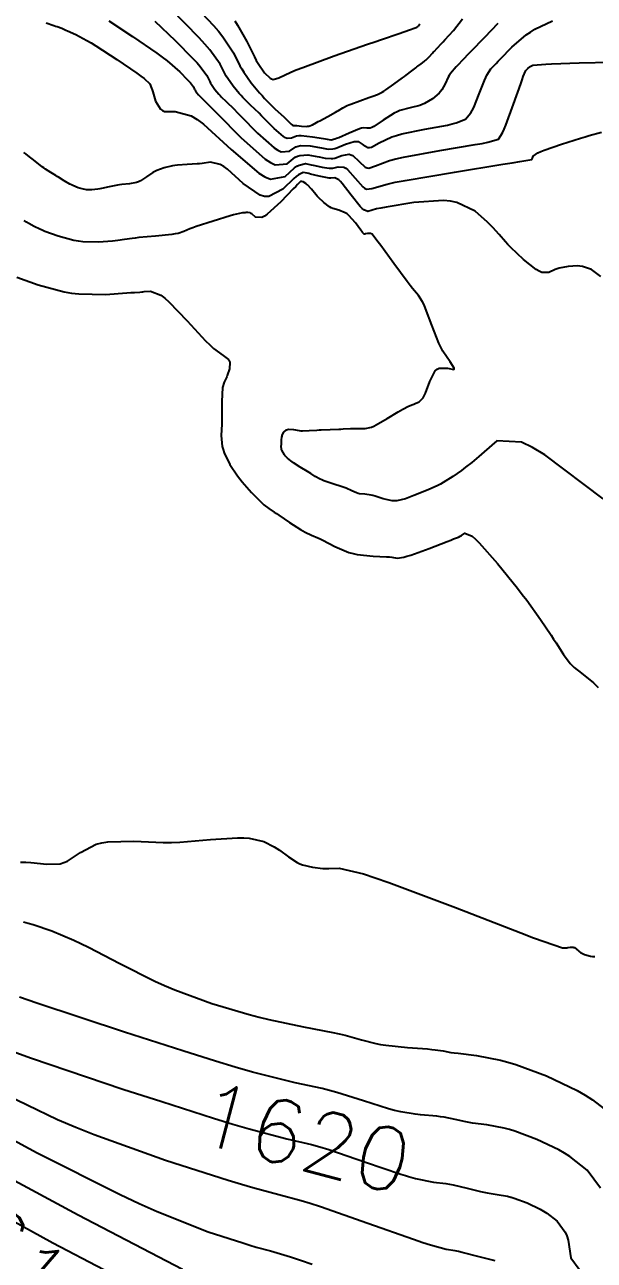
# Model space of a CAD drawing. Header units: metres. Extents: x 837117 to 838477, y 1189012 to 1191015.
# Drawn here: x 837625.8 to 837660.1, y 1189123.6 to 1189198 of the extents above; entities that cross this region are included whole.
import ezdxf

# ---------------------------------------------------------------- set-up
doc = ezdxf.new("R2010")
doc.units = ezdxf.units.M
doc.header["$LTSCALE"] = 0.3
doc.layers.add('COTAS 10', color=1, linetype='Continuous')
doc.layers.add('COTAS INT', color=252, linetype='Continuous')
doc.styles.get("Standard").update_dxf_attribs({"font": 'simplex.shx'})

msp = doc.modelspace()

# ---------------------------------------------------------------- linework, layer by layer
at = {"layer": 'COTAS 10'}
for points, elevation in [([(837654.305, 1189198.08), (837653.502, 1189197.254), (837652.654, 1189196.381), (837652.459, 1189196.18), (837652.282, 1189195.996), (837651.784, 1189195.476), (837651.449, 1189195.073), (837651.373, 1189194.963), (837651.305, 1189194.853), (837651.12, 1189194.461), (837650.922, 1189194.085), (837650.845, 1189193.986), (837650.759, 1189193.888), (837650.367, 1189193.55), (837649.884, 1189193.269), (837649.74, 1189193.207), (837649.592, 1189193.152), (837649.019, 1189193.011), (837648.403, 1189192.838), (837648.228, 1189192.763), (837648.05, 1189192.675), (837647.388, 1189192.262), (837646.826, 1189191.89), (837646.712, 1189191.829), (837646.615, 1189191.786), (837646.413, 1189191.785), (837646.196, 1189191.81), (837646.089, 1189191.784), (837645.962, 1189191.744), (837645.335, 1189191.482), (837644.709, 1189191.201), (837644.582, 1189191.15), (837644.475, 1189191.109), (837644.258, 1189191.057), (837644.033, 1189191.099), (837643.921, 1189191.118), (837643.787, 1189191.14), (837643.127, 1189191.247), (837642.448, 1189191.312), (837642.302, 1189191.309), (837642.176, 1189191.296), (837641.874, 1189191.171), (837641.603, 1189191.148), (837641.497, 1189191.199), (837641.377, 1189191.275), (837640.829, 1189191.76), (837640.222, 1189192.37), (837640.064, 1189192.526), (837639.911, 1189192.676), (837639.395, 1189193.17), (837638.939, 1189193.624), (837638.823, 1189193.748), (837638.711, 1189193.872), (837638.345, 1189194.314), (837638.02, 1189194.783), (837637.934, 1189194.923), (837637.85, 1189195.068), (837637.561, 1189195.631), (837636.936, 1189196.504), (837636.64, 1189196.845), (837636.291, 1189197.228), (837634.585, 1189198.97)], 1640), ([(837660.655, 1189169.447), (837657.127, 1189172.099), (837656.381, 1189172.54), (837655.735, 1189172.855), (837654.233, 1189172.935), (837653.485, 1189172.282), (837653.314, 1189172.134), (837653.159, 1189172), (837652.731, 1189171.637), (837652.358, 1189171.343), (837652.237, 1189171.253), (837652.109, 1189171.159), (837651.584, 1189170.788), (837651.009, 1189170.424), (837650.85, 1189170.335), (837650.69, 1189170.25), (837650.111, 1189169.985), (837649.546, 1189169.76), (837649.395, 1189169.7), (837649.246, 1189169.642), (837648.728, 1189169.441), (837648.218, 1189169.324), (837648.074, 1189169.32), (837647.93, 1189169.326), (837647.398, 1189169.45), (837646.9, 1189169.613), (837646.776, 1189169.645), (837646.658, 1189169.671), (837646.285, 1189169.716), (837645.962, 1189169.752), (837645.876, 1189169.772), (837645.792, 1189169.796), (837645.502, 1189169.919), (837645.157, 1189170.078), (837645.038, 1189170.125), (837644.909, 1189170.173), (837644.36, 1189170.356), (837643.823, 1189170.539), (837643.702, 1189170.587), (837643.592, 1189170.634), (837643.295, 1189170.792), (837643.024, 1189170.971), (837642.931, 1189171.03), (837642.829, 1189171.093), (837642.397, 1189171.357), (837641.985, 1189171.617), (837641.896, 1189171.677), (837641.817, 1189171.733), (837641.626, 1189171.893), (837641.511, 1189172.025), (837641.482, 1189172.062), (837641.453, 1189172.101), (837641.356, 1189172.243), (837641.285, 1189172.386), (837641.272, 1189172.425), (837641.262, 1189172.464), (837641.249, 1189172.602), (837641.255, 1189172.744), (837641.256, 1189172.786), (837641.256, 1189172.829), (837641.257, 1189172.994), (837641.279, 1189173.17), (837641.293, 1189173.221), (837641.311, 1189173.272), (837641.406, 1189173.464), (837641.565, 1189173.607), (837641.624, 1189173.627), (837641.689, 1189173.639), (837641.976, 1189173.614), (837642.324, 1189173.558), (837642.427, 1189173.55), (837642.533, 1189173.546), (837642.939, 1189173.559), (837643.39, 1189173.591), (837643.524, 1189173.599), (837643.661, 1189173.606), (837644.189, 1189173.627), (837644.713, 1189173.645), (837644.848, 1189173.651), (837644.978, 1189173.656), (837645.413, 1189173.675), (837645.796, 1189173.689), (837645.894, 1189173.69), (837645.989, 1189173.691), (837646.303, 1189173.686), (837646.685, 1189173.77), (837646.823, 1189173.828), (837646.975, 1189173.9), (837647.637, 1189174.283), (837648.293, 1189174.688), (837648.44, 1189174.774), (837648.572, 1189174.849), (837648.926, 1189175.026), (837649.178, 1189175.129), (837649.246, 1189175.157), (837649.313, 1189175.185), (837649.551, 1189175.288), (837649.793, 1189175.537), (837649.862, 1189175.658), (837649.933, 1189175.802), (837650.197, 1189176.508), (837650.528, 1189177.151), (837650.64, 1189177.255), (837650.761, 1189177.326), (837651.272, 1189177.315), (837651.643, 1189177.238), (837651.676, 1189177.268), (837651.678, 1189177.32), (837651.431, 1189177.693), (837650.99, 1189178.347), (837650.869, 1189178.577), (837650.749, 1189178.827), (837650.323, 1189179.907), (837649.944, 1189180.922), (837649.854, 1189181.133), (837649.77, 1189181.312), (837649.521, 1189181.704), (837649.166, 1189182.117), (837649.015, 1189182.309), (837648.842, 1189182.535), (837648.028, 1189183.635), (837647.241, 1189184.707), (837647.086, 1189184.917), (837646.957, 1189185.088), (837646.717, 1189185.391), (837646.635, 1189185.43), (837646.607, 1189185.436), (837646.576, 1189185.439), (837646.443, 1189185.43), (837646.321, 1189185.41), (837646.276, 1189185.401), (837646.238, 1189185.39), (837646.152, 1189185.49), (837646.102, 1189185.556), (837646.04, 1189185.638), (837645.719, 1189186.073), (837645.325, 1189186.52), (837645.217, 1189186.61), (837645.109, 1189186.685), (837644.721, 1189186.834), (837644.347, 1189186.937), (837644.248, 1189186.983), (837644.151, 1189187.037), (837643.813, 1189187.295), (837643.5, 1189187.605), (837643.418, 1189187.691), (837643.338, 1189187.778), (837643.063, 1189188.095), (837642.829, 1189188.357), (837642.774, 1189188.409), (837642.724, 1189188.453), (837642.577, 1189188.54), (837642.481, 1189188.564), (837642.462, 1189188.568), (837642.447, 1189188.572), (837642.422, 1189188.578), (837642.235, 1189188.388), (837642.118, 1189188.267), (837641.973, 1189188.118), (837641.214, 1189187.335), (837640.406, 1189186.6), (837640.23, 1189186.482), (837640.076, 1189186.4), (837639.691, 1189186.413), (837639.47, 1189186.611), (837639.419, 1189186.647), (837639.371, 1189186.675), (837639.234, 1189186.707), (837639.117, 1189186.69), (837639.083, 1189186.686), (837639.047, 1189186.683), (837638.91, 1189186.676), (837638.553, 1189186.598), (837638.379, 1189186.551), (837638.172, 1189186.492), (837637.151, 1189186.186), (837636.129, 1189185.857), (837635.921, 1189185.784), (837635.746, 1189185.719), (837635.384, 1189185.549), (837635.029, 1189185.434), (837634.859, 1189185.404), (837634.657, 1189185.374), (837633.668, 1189185.273), (837632.656, 1189185.184), (837632.44, 1189185.162), (837632.253, 1189185.141), (837631.807, 1189185.074), (837631.408, 1189185.014), (837631.248, 1189184.997), (837631.068, 1189184.98), (837630.243, 1189184.918), (837629.283, 1189184.933), (837629.019, 1189184.965), (837628.754, 1189185.009), (837627.803, 1189185.268), (837627.004, 1189185.562), (837626.836, 1189185.628), (837626.69, 1189185.687), (837626.357, 1189185.847), (837626.04, 1189186.04), (837625.904, 1189186.12), (837625.749, 1189186.212)], 1630), ([(837625.029, 1189136.153), (837626.199, 1189135.737), (837631.699, 1189133.881), (837634.055, 1189133.125), (837637.171, 1189132.124), (837638.323, 1189131.77), (837639.317, 1189131.474), (837641.593, 1189130.882), (837643.078, 1189130.533), (837643.574, 1189130.39), (837644.106, 1189130.227), (837646.332, 1189129.47), (837648.458, 1189128.745), (837648.729, 1189128.662), (837648.926, 1189128.602), (837649.343, 1189128.485), (837650.414, 1189128.27), (837651.172, 1189128.184), (837651.391, 1189128.147), (837651.614, 1189128.105), (837652.451, 1189127.909), (837653.255, 1189127.71), (837653.457, 1189127.667), (837653.649, 1189127.629), (837654.27, 1189127.534), (837654.887, 1189127.416), (837655.078, 1189127.364), (837655.101, 1189127.357), (837655.277, 1189127.303), (837656.065, 1189127.012), (837656.857, 1189126.632), (837657.058, 1189126.515), (837657.251, 1189126.392), (837657.881, 1189125.909), (837658.36, 1189125.257), (837658.457, 1189125.028), (837658.539, 1189124.779), (837658.708, 1189123.706), (837659.702, 1189122.343)], 1620)]:
    msp.add_lwpolyline(points, dxfattribs=dict(at, elevation=elevation))
at = {"layer": 'COTAS INT'}
for points, elevation in [([(837635.731, 1189199.466), (837637.161, 1189197.972), (837637.466, 1189197.618), (837637.732, 1189197.288), (837638.367, 1189196.313), (837638.761, 1189195.545), (837638.876, 1189195.347), (837638.993, 1189195.155), (837639.437, 1189194.516), (837639.936, 1189193.912), (837640.088, 1189193.744), (837640.246, 1189193.574), (837640.869, 1189192.955), (837641.422, 1189192.434), (837641.536, 1189192.326), (837641.633, 1189192.233), (837641.843, 1189192.03), (837641.928, 1189191.954), (837641.947, 1189191.942), (837641.963, 1189191.934), (837642.006, 1189191.938), (837642.092, 1189191.951), (837642.137, 1189191.949), (837642.19, 1189191.945), (837642.458, 1189191.909), (837642.758, 1189191.888), (837642.832, 1189191.894), (837642.902, 1189191.904), (837643.121, 1189191.979), (837643.381, 1189192.122), (837643.476, 1189192.174), (837643.581, 1189192.231), (837644.048, 1189192.483), (837644.51, 1189192.738), (837644.613, 1189192.796), (837644.706, 1189192.85), (837644.951, 1189193.001), (837645.215, 1189193.139), (837645.319, 1189193.184), (837645.437, 1189193.233), (837645.978, 1189193.436), (837646.526, 1189193.629), (837646.649, 1189193.672), (837646.759, 1189193.71), (837647.054, 1189193.81), (837647.335, 1189193.947), (837647.436, 1189194.009), (837647.549, 1189194.081), (837648.042, 1189194.429), (837648.547, 1189194.805), (837648.667, 1189194.895), (837648.778, 1189194.978), (837649.109, 1189195.228), (837649.364, 1189195.421), (837649.426, 1189195.468), (837649.486, 1189195.513), (837649.675, 1189195.652), (837649.851, 1189195.793), (837649.902, 1189195.839), (837649.954, 1189195.887), (837650.154, 1189196.087), (837650.355, 1189196.298), (837650.408, 1189196.354), (837650.461, 1189196.409), (837650.643, 1189196.598), (837650.901, 1189196.873), (837651.001, 1189196.982), (837651.113, 1189197.105), (837651.622, 1189197.672), (837652.17, 1189198.378)], 1642), ([(837627.071, 1189198.133), (837627.544, 1189197.975), (837627.651, 1189197.937), (837627.749, 1189197.902), (837628.015, 1189197.8), (837628.267, 1189197.691), (837628.356, 1189197.653), (837628.868, 1189197.429), (837629.534, 1189197.072), (837629.788, 1189196.919), (837630.071, 1189196.743), (837631.348, 1189195.913), (837632.548, 1189195.092), (837632.784, 1189194.92), (837632.978, 1189194.774), (837633.333, 1189194.448), (837633.434, 1189194.189), (837633.469, 1189194.084), (837633.507, 1189193.965), (837633.669, 1189193.416), (837633.961, 1189192.928), (837634.081, 1189192.848), (837634.218, 1189192.791), (837634.853, 1189192.781), (837635.825, 1189192.519), (837636.174, 1189192.302), (837636.558, 1189192.023), (837638.233, 1189190.496), (837639.888, 1189189.07), (837640.259, 1189188.855), (837640.591, 1189188.717), (837641.478, 1189188.869), (837642.054, 1189189.389), (837642.192, 1189189.484), (837642.32, 1189189.558), (837642.704, 1189189.645), (837643.054, 1189189.581), (837643.161, 1189189.559), (837643.273, 1189189.535), (837643.711, 1189189.431), (837644.145, 1189189.364), (837644.253, 1189189.363), (837644.357, 1189189.37), (837644.686, 1189189.459), (837645.023, 1189189.436), (837645.13, 1189189.372), (837645.244, 1189189.284), (837645.705, 1189188.759), (837646.162, 1189188.246), (837646.273, 1189188.165), (837646.377, 1189188.111), (837646.698, 1189188.139), (837647.632, 1189188.414), (837648.122, 1189188.517), (837648.714, 1189188.63), (837651.688, 1189189.137), (837654.61, 1189189.605), (837655.169, 1189189.695), (837655.619, 1189189.769), (837656.341, 1189189.89), (837656.362, 1189189.927), (837656.371, 1189189.948), (837656.38, 1189189.973), (837656.426, 1189190.098), (837656.721, 1189190.3), (837656.888, 1189190.374), (837657.091, 1189190.455), (837658.135, 1189190.811), (837659.287, 1189191.17), (837659.559, 1189191.253), (837659.811, 1189191.329), (837660.548, 1189191.544)], 1634), ([(837630.849, 1189198.247), (837632.273, 1189197.313), (837633.741, 1189196.3), (837634.069, 1189196.059), (837634.363, 1189195.836), (837635.142, 1189195.174), (837635.605, 1189194.701), (837635.7, 1189194.597), (837635.78, 1189194.505), (837635.95, 1189194.268), (837636.029, 1189194.115), (837636.051, 1189194.076), (837636.075, 1189194.038), (837636.163, 1189193.91), (837636.262, 1189193.79), (837636.293, 1189193.757), (837636.324, 1189193.723), (837636.448, 1189193.6), (837636.889, 1189193.159), (837637.121, 1189192.925), (837637.4, 1189192.643), (837638.803, 1189191.219), (837640.275, 1189189.917), (837640.597, 1189189.712), (837640.883, 1189189.574), (837641.61, 1189189.636), (837642.095, 1189190.025), (837642.229, 1189190.092), (837642.363, 1189190.142), (837642.845, 1189190.179), (837643.299, 1189190.101), (837643.414, 1189190.079), (837643.526, 1189190.056), (837643.893, 1189189.973), (837644.255, 1189189.946), (837644.363, 1189189.959), (837644.474, 1189189.98), (837644.903, 1189190.133), (837645.336, 1189190.205), (837645.45, 1189190.176), (837645.561, 1189190.126), (837645.941, 1189189.767), (837646.313, 1189189.426), (837646.419, 1189189.386), (837646.527, 1189189.371), (837646.928, 1189189.513), (837647.771, 1189189.834), (837648.158, 1189189.932), (837648.61, 1189190.033), (837650.798, 1189190.428), (837652.937, 1189190.788), (837653.359, 1189190.866), (837653.707, 1189190.935), (837654.35, 1189191.11), (837654.584, 1189191.503), (837654.674, 1189191.711), (837654.777, 1189191.961), (837655.24, 1189193.22), (837655.677, 1189194.462), (837655.762, 1189194.702), (837655.832, 1189194.896), (837655.958, 1189195.218), (837655.997, 1189195.259), (837656.013, 1189195.275), (837656.031, 1189195.294), (837656.114, 1189195.379), (837656.22, 1189195.47), (837656.252, 1189195.492), (837656.285, 1189195.512), (837656.416, 1189195.574), (837656.929, 1189195.627), (837657.203, 1189195.642), (837657.534, 1189195.657), (837659.208, 1189195.713), (837661.144, 1189195.762)], 1636), ([(837633.628, 1189198.231), (837634.864, 1189197.072), (837635.948, 1189195.965), (837636.17, 1189195.721), (837636.358, 1189195.504), (837636.756, 1189194.95), (837636.939, 1189194.592), (837636.993, 1189194.5), (837637.048, 1189194.41), (837637.254, 1189194.112), (837637.487, 1189193.831), (837637.558, 1189193.752), (837637.631, 1189193.673), (837637.922, 1189193.385), (837638.4, 1189192.918), (837638.592, 1189192.726), (837638.811, 1189192.506), (837639.816, 1189191.489), (837640.826, 1189190.596), (837641.047, 1189190.455), (837641.243, 1189190.361), (837641.742, 1189190.404), (837642.135, 1189190.66), (837642.266, 1189190.701), (837642.405, 1189190.727), (837642.986, 1189190.713), (837643.543, 1189190.621), (837643.668, 1189190.598), (837643.779, 1189190.578), (837644.076, 1189190.515), (837644.365, 1189190.527), (837644.472, 1189190.554), (837644.591, 1189190.591), (837645.119, 1189190.808), (837645.649, 1189190.975), (837645.77, 1189190.98), (837645.879, 1189190.968), (837646.177, 1189190.776), (837646.464, 1189190.606), (837646.565, 1189190.608), (837646.677, 1189190.63), (837647.158, 1189190.887), (837647.91, 1189191.255), (837648.193, 1189191.347), (837648.507, 1189191.435), (837649.909, 1189191.72), (837651.264, 1189191.97), (837651.55, 1189192.037), (837651.796, 1189192.102), (837652.358, 1189192.33), (837652.671, 1189192.696), (837652.76, 1189192.848), (837652.85, 1189193.023), (837653.18, 1189193.841), (837653.491, 1189194.658), (837653.568, 1189194.832), (837653.641, 1189194.984), (837653.871, 1189195.347), (837654.191, 1189195.68), (837654.32, 1189195.814), (837654.467, 1189195.965), (837655.143, 1189196.66), (837656.002, 1189197.397), (837656.264, 1189197.574), (837656.536, 1189197.74), (837657.604, 1189198.243)], 1638), ([(837638.441, 1189198.244), (837638.62, 1189197.983), (837639.172, 1189196.995), (837639.626, 1189196.081), (837639.743, 1189195.868), (837639.855, 1189195.672), (837640.229, 1189195.107), (837640.575, 1189194.786), (837640.669, 1189194.744), (837640.763, 1189194.722), (837641.1, 1189194.813), (837641.816, 1189195.152), (837642.15, 1189195.287), (837642.542, 1189195.439), (837644.446, 1189196.135), (837646.437, 1189196.837), (837646.883, 1189196.992), (837647.284, 1189197.131), (837648.353, 1189197.493), (837648.98, 1189197.7), (837649.103, 1189197.742), (837649.203, 1189197.777), (837649.38, 1189197.845), (837649.411, 1189197.869), (837649.42, 1189197.875), (837649.429, 1189197.882), (837649.46, 1189197.905), (837649.494, 1189197.935), (837649.505, 1189197.945), (837649.516, 1189197.957), (837649.562, 1189198.006), (837649.606, 1189198.06)], 1644), ([(837660.506, 1189182.852), (837659.948, 1189183.269), (837659.404, 1189183.44), (837659.251, 1189183.465), (837659.096, 1189183.48), (837658.53, 1189183.454), (837658.005, 1189183.342), (837657.876, 1189183.304), (837657.755, 1189183.262), (837657.38, 1189183.085), (837656.945, 1189183.084), (837656.786, 1189183.154), (837656.61, 1189183.255), (837655.838, 1189183.87), (837655.078, 1189184.595), (837654.911, 1189184.765), (837654.762, 1189184.921), (837654.378, 1189185.369), (837653.996, 1189185.804), (837653.848, 1189185.951), (837653.681, 1189186.109), (837652.927, 1189186.776), (837651.828, 1189187.309), (837651.444, 1189187.383), (837651.027, 1189187.424), (837649.231, 1189187.31), (837647.578, 1189187.03), (837647.251, 1189186.967), (837646.979, 1189186.911), (837646.468, 1189186.764), (837646.227, 1189186.852), (837646.126, 1189186.944), (837646.01, 1189187.066), (837645.468, 1189187.75), (837644.926, 1189188.442), (837644.811, 1189188.568), (837644.71, 1189188.666), (837644.47, 1189188.784), (837644.239, 1189188.76), (837644.144, 1189188.768), (837644.035, 1189188.782), (837643.529, 1189188.889), (837643.019, 1189189.014), (837642.908, 1189189.04), (837642.81, 1189189.062), (837642.563, 1189189.112), (837642.278, 1189188.973), (837642.155, 1189188.876), (837642.014, 1189188.754), (837641.346, 1189188.102), (837640.499, 1189187.659), (837640.244, 1189187.669), (837639.982, 1189187.735), (837638.962, 1189188.455), (837638.004, 1189189.315), (837637.781, 1189189.472), (837637.575, 1189189.592), (837636.98, 1189189.732), (837636.475, 1189189.655), (837636.325, 1189189.639), (837636.171, 1189189.625), (837635.578, 1189189.594), (837634.987, 1189189.553), (837634.835, 1189189.533), (837634.687, 1189189.509), (837634.191, 1189189.391), (837633.746, 1189189.22), (837633.63, 1189189.162), (837633.517, 1189189.101), (837633.135, 1189188.842), (837632.756, 1189188.605), (837632.645, 1189188.556), (837632.532, 1189188.515), (837632.099, 1189188.43), (837631.639, 1189188.379), (837631.508, 1189188.359), (837631.376, 1189188.337), (837630.886, 1189188.24), (837630.421, 1189188.145), (837630.304, 1189188.125), (837630.193, 1189188.108), (837629.836, 1189188.069), (837629.514, 1189188.074), (837629.425, 1189188.085), (837629.336, 1189188.099), (837629.017, 1189188.186), (837628.693, 1189188.32), (837628.601, 1189188.365), (837628.509, 1189188.413), (837628.167, 1189188.612), (837627.832, 1189188.822), (837627.744, 1189188.877), (837627.658, 1189188.929), (837627.362, 1189189.105), (837627.044, 1189189.31), (837626.943, 1189189.381), (837626.838, 1189189.458), (837626.412, 1189189.786), (837625.968, 1189190.14), (837625.852, 1189190.233), (837625.737, 1189190.324)], 1632), ([(837625.315, 1189182.803), (837626.589, 1189182.349), (837628.173, 1189181.919), (837628.613, 1189181.845), (837629.053, 1189181.792), (837630.65, 1189181.767), (837631.943, 1189181.852), (837632.192, 1189181.869), (837632.394, 1189181.883), (837632.729, 1189181.908), (837632.842, 1189181.92), (837632.905, 1189181.926), (837632.981, 1189181.933), (837633.367, 1189181.965), (837633.995, 1189181.712), (837634.224, 1189181.539), (837634.476, 1189181.321), (837635.586, 1189180.163), (837636.687, 1189178.962), (837636.934, 1189178.716), (837637.156, 1189178.509), (837637.75, 1189178.075), (837638.07, 1189177.839), (837638.119, 1189177.756), (837638.151, 1189177.666), (837638.126, 1189177.275), (837637.994, 1189176.884), (837637.959, 1189176.793), (837637.924, 1189176.709), (837637.805, 1189176.469), (837637.713, 1189176.152), (837637.697, 1189176.02), (837637.683, 1189175.868), (837637.666, 1189175.162), (837637.665, 1189174.365), (837637.662, 1189174.156), (837637.658, 1189173.953), (837637.632, 1189173.262), (837637.691, 1189172.595), (837637.74, 1189172.408), (837637.803, 1189172.218), (837638.15, 1189171.523), (837638.617, 1189170.834), (837638.757, 1189170.649), (837638.9, 1189170.466), (837639.456, 1189169.829), (837639.97, 1189169.302), (837640.088, 1189169.189), (837640.195, 1189169.091), (837640.493, 1189168.859), (837640.824, 1189168.647), (837640.952, 1189168.563), (837641.095, 1189168.467), (837641.742, 1189168.027), (837642.401, 1189167.597), (837642.551, 1189167.508), (837642.687, 1189167.431), (837643.063, 1189167.259), (837643.453, 1189167.101), (837643.598, 1189167.032), (837643.759, 1189166.953), (837644.476, 1189166.577), (837645.33, 1189166.214), (837645.577, 1189166.143), (837645.829, 1189166.085), (837646.779, 1189165.981), (837647.6, 1189165.952), (837647.77, 1189165.941), (837647.916, 1189165.929), (837648.239, 1189165.877), (837648.631, 1189165.929), (837648.822, 1189165.983), (837649.048, 1189166.055), (837650.158, 1189166.458), (837651.246, 1189166.877), (837651.459, 1189166.959), (837651.632, 1189167.026), (837651.937, 1189167.144), (837652.025, 1189167.193), (837652.062, 1189167.216), (837652.104, 1189167.243), (837652.302, 1189167.376), (837652.747, 1189167.193), (837652.945, 1189167.022), (837653.176, 1189166.797), (837654.281, 1189165.547), (837655.479, 1189164.062), (837655.768, 1189163.689), (837656.039, 1189163.333), (837656.863, 1189162.183), (837657.506, 1189161.224), (837657.662, 1189160.989), (837657.808, 1189160.766), (837658.258, 1189160.068), (837658.661, 1189159.521), (837658.777, 1189159.394), (837658.896, 1189159.277), (837659.343, 1189158.939), (837660.065, 1189158.353), (837660.357, 1189158.08)], 1628), ([(837625.524, 1189147.56), (837625.852, 1189147.548), (837626.161, 1189147.532), (837627.111, 1189147.432), (837627.922, 1189147.458), (837628.143, 1189147.521), (837628.363, 1189147.608), (837629.142, 1189148.123), (837630.102, 1189148.636), (837630.436, 1189148.723), (837630.799, 1189148.784), (837632.355, 1189148.806), (837634.127, 1189148.737), (837634.627, 1189148.743), (837635.131, 1189148.759), (837636.982, 1189148.906), (837638.617, 1189149.019), (837638.984, 1189149.015), (837639.315, 1189148.995), (837640.2, 1189148.792), (837640.818, 1189148.467), (837640.98, 1189148.369), (837641.139, 1189148.269), (837641.678, 1189147.88), (837642.214, 1189147.533), (837642.369, 1189147.459), (837642.529, 1189147.395), (837643.131, 1189147.243), (837643.759, 1189147.178), (837643.933, 1189147.169), (837644.109, 1189147.164), (837644.746, 1189147.179), (837646.209, 1189146.84), (837646.905, 1189146.613), (837647.727, 1189146.327), (837651.746, 1189144.812), (837655.682, 1189143.288), (837656.452, 1189142.997), (837657.083, 1189142.763), (837658.207, 1189142.388), (837658.414, 1189142.391), (837658.467, 1189142.394), (837658.518, 1189142.399), (837658.687, 1189142.425), (837658.836, 1189142.428), (837658.874, 1189142.417), (837658.911, 1189142.402), (837659.034, 1189142.308), (837659.18, 1189142.183), (837659.232, 1189142.148), (837659.288, 1189142.114), (837659.531, 1189141.989), (837659.887, 1189141.89), (837660.015, 1189141.872), (837660.155, 1189141.858)], 1626), ([(837625.711, 1189143.948), (837626.002, 1189143.872), (837626.298, 1189143.789), (837627.414, 1189143.419), (837628.744, 1189142.858), (837629.175, 1189142.654), (837629.633, 1189142.429), (837631.514, 1189141.439), (837633.619, 1189140.386), (837634.218, 1189140.12), (837634.824, 1189139.865), (837637.071, 1189139.04), (837639.311, 1189138.366), (837639.913, 1189138.207), (837640.506, 1189138.06), (837642.58, 1189137.63), (837644.347, 1189137.296), (837644.746, 1189137.21), (837645.106, 1189137.127), (837646.083, 1189136.848), (837646.947, 1189136.619), (837647.237, 1189136.566), (837647.548, 1189136.519), (837648.851, 1189136.387), (837650.062, 1189136.293), (837650.315, 1189136.269), (837650.531, 1189136.246), (837651.015, 1189136.172), (837651.474, 1189136.09), (837651.675, 1189136.062), (837651.909, 1189136.031), (837653.018, 1189135.902), (837654.466, 1189135.626), (837654.913, 1189135.503), (837655.38, 1189135.361), (837657.231, 1189134.678), (837659.089, 1189133.785), (837659.56, 1189133.511), (837660.013, 1189133.224), (837661.492, 1189132.089)], 1624), ([(837660.487, 1189127.908), (837659.686, 1189128.999), (837658.632, 1189129.808), (837658.309, 1189130.013), (837657.973, 1189130.209), (837656.648, 1189130.845), (837655.328, 1189131.332), (837654.996, 1189131.434), (837654.677, 1189131.521), (837653.644, 1189131.718), (837652.779, 1189131.83), (837652.566, 1189131.864), (837652.365, 1189131.9), (837651.733, 1189132.041), (837651.072, 1189132.176), (837650.853, 1189132.208), (837650.617, 1189132.238), (837649.633, 1189132.328), (837649.324, 1189132.373), (837648.445, 1189132.502), (837648.081, 1189132.584), (837647.702, 1189132.682), (837646.208, 1189133.159), (837644.606, 1189133.677), (837644.16, 1189133.8), (837643.712, 1189133.915), (837642.086, 1189134.256), (837639.514, 1189134.897), (837638.47, 1189135.201), (837637.282, 1189135.56), (837635.326, 1189136.184), (837631.794, 1189137.31), (837626.524, 1189139.06), (837625.473, 1189139.419)], 1622), ([(837654.145, 1189123.52), (837653.169, 1189123.777), (837652.155, 1189124.035), (837651.929, 1189124.086), (837651.727, 1189124.129), (837651.196, 1189124.212), (837650.24, 1189124.468), (837649.771, 1189124.621), (837649.213, 1189124.808), (837646.456, 1189125.781), (837643.606, 1189126.777), (837642.988, 1189126.98), (837642.444, 1189127.152), (837641.099, 1189127.508), (837639.529, 1189127.916), (837638.843, 1189128.121), (837638.048, 1189128.365), (837634.273, 1189129.577), (837629.982, 1189131.116), (837628.862, 1189131.567), (837627.772, 1189132.028), (837624.084, 1189133.782)], 1618), ([(837622, 1189132.481), (837626.544, 1189130.037), (837631.53, 1189127.529), (837632.694, 1189126.98), (837633.765, 1189126.496), (837636.847, 1189125.273), (837638.926, 1189124.605), (837639.363, 1189124.471), (837639.74, 1189124.358), (837640.605, 1189124.133), (837641.809, 1189123.77), (837642.401, 1189123.57), (837643.105, 1189123.327)], 1616), ([(837622.872, 1189129.59), (837629.004, 1189126.291), (837635.289, 1189123.029)], 1614), ([(837622.032, 1189127.596), (837627.487, 1189124.62), (837630.548, 1189122.997)], 1612)]:
    msp.add_lwpolyline(points, dxfattribs=dict(at, elevation=elevation))

# ---------------------------------------------------------------- texts
at = {"layer": 'COTAS 10', "char_height": 3.8, "attachment_point": 7}
for s, insert, rotation in [('1620', (837635.856, 1189130.748, 1620), 345.45123), ('1610', (837619.014, 1189126.642, 1610), 319.34322)]:
    msp.add_mtext(s, dxfattribs=dict(at, insert=insert, rotation=rotation))

doc.saveas('drawing.dxf')
